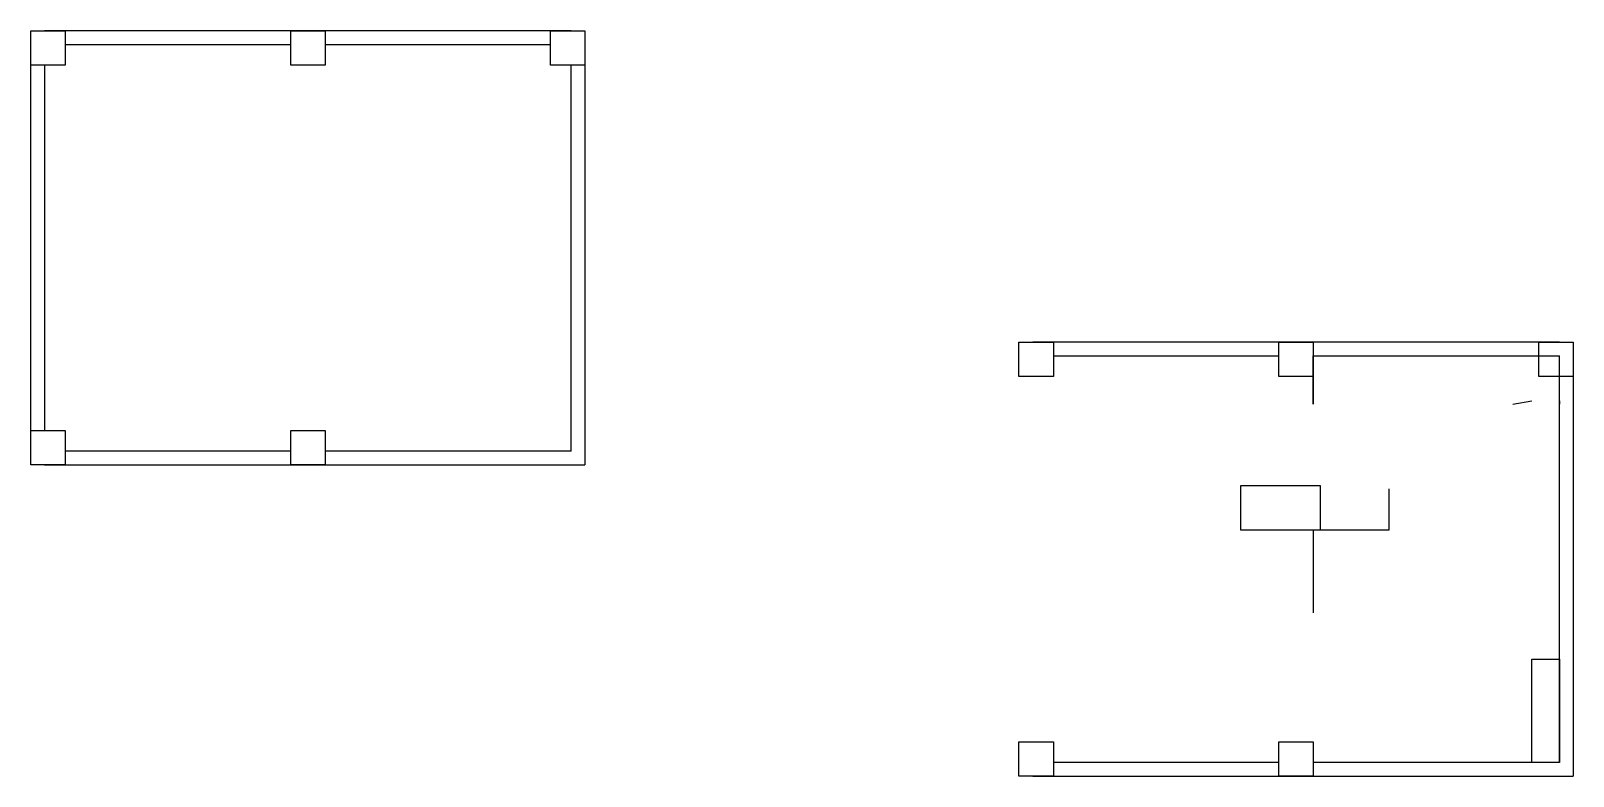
# Model space of a CAD drawing. Extents: x 2157.9 to 2180.3, y -187.6 to -176.8.
import ezdxf

# ---------------------------------------------------------------- set-up
doc = ezdxf.new("R2010")
doc.units = 12
doc.layers.add('cotas', color=7, linetype='Continuous')

msp = doc.modelspace()

# ---------------------------------------------------------------- linework, layer by layer
at = {"layer": 'cotas', "color": 4}
for q in [(2176.503, -182.124), (2180.078, -181.474)]:
    msp.add_line((2176.503, -181.474), q, dxfattribs=at)
at = {"layer": 'cotas'}
for p, q in [((2176.503, -181.474, 0.913), (2176.503, -182.174, 0.913)), ((2176.503, -182.174, 0.913), (2176.503, -181.474, 0.913)), ((2176.503, -181.474, 0.913), (2176.958, -181.474, 0.913)), ((2180.078, -182.174), (2180.078, -181.474)), ((2179.4, -182.174, 0.913), (2179.678, -182.124)), ((2180.078, -182.124, 0.913), (2180.078, -182.174, 0.913)), ((2180.078, -184.724), (2180.078, -182.124)), ((2176.603, -183.403, 0.8), (2176.603, -183.403, 0.7)), ((2176.603, -183.403, 0.8), (2176.603, -183.403, 0.7)), ((2177.603, -183.403), (2177.603, -184.003)), ((2175.503, -184.003, 0.8), (2175.503, -184.003, 0.7)), ((2177.603, -184.003), (2176.503, -184.003)), ((2176.503, -184.003), (2176.503, -185.203)), ((2179.678, -187.374), (2179.678, -185.874)), ((2179.678, -185.874), (2180.078, -185.874)), ((2180.078, -185.874, 0.9), (2180.078, -185.824, 0.9)), ((2180.078, -185.874), (2180.078, -187.374)), ((2179.678, -187.374, 0.9), (2179.628, -187.374, 0.9)), ((2180.078, -187.374), (2179.678, -187.374))]:
    msp.add_line(p, q, dxfattribs=at)
for points in [[(2157.874, -176.755), (2158.374, -176.755), (2158.374, -177.255), (2157.874, -177.255)], [(2161.649, -176.755), (2162.149, -176.755), (2162.149, -177.255), (2161.649, -177.255)], [(2165.424, -176.755), (2165.924, -176.755), (2165.924, -177.255), (2165.424, -177.255)], [(2179.778, -181.274), (2180.278, -181.274), (2180.278, -181.774), (2179.778, -181.774)], [(2157.874, -182.555), (2158.374, -182.555), (2158.374, -183.055), (2157.874, -183.055)], [(2161.649, -182.555), (2162.149, -182.555), (2162.149, -183.055), (2161.649, -183.055)]]:
    msp.add_lwpolyline(points, close=True, dxfattribs=at)
for points in [[(2165.724, -176.755), (2158.074, -176.755)], [(2157.874, -182.855), (2157.874, -176.955)], [(2158.374, -176.955), (2161.649, -176.955)], [(2162.149, -176.955), (2165.424, -176.955)], [(2165.924, -176.955), (2165.924, -183.055)], [(2158.074, -177.255), (2158.074, -182.555)], [(2165.724, -182.855), (2165.724, -177.255)], [(2180.278, -181.474), (2180.278, -187.574)], [(2180.078, -187.374), (2180.078, -181.774)], [(2161.649, -182.855), (2158.374, -182.855)], [(2165.724, -182.855), (2162.149, -182.855)], [(2158.074, -183.055), (2165.924, -183.055)], [(2180.078, -187.374), (2176.503, -187.374)]]:
    msp.add_lwpolyline(points, dxfattribs=at)
at = {"layer": 'cotas', "color": 4}
for points in [[(2172.228, -181.274), (2172.728, -181.274), (2172.728, -181.774), (2172.228, -181.774)], [(2176.003, -181.274), (2176.503, -181.274), (2176.503, -181.774), (2176.003, -181.774)], [(2172.228, -187.074), (2172.728, -187.074), (2172.728, -187.574), (2172.228, -187.574)], [(2176.003, -187.074), (2176.503, -187.074), (2176.503, -187.574), (2176.003, -187.574)]]:
    msp.add_lwpolyline(points, close=True, dxfattribs=at)
for points in [[(2180.078, -181.274), (2172.428, -181.274)], [(2172.728, -181.474), (2176.003, -181.474)], [(2176.503, -181.474), (2179.778, -181.474)], [(2176.003, -187.374), (2172.728, -187.374)], [(2172.428, -187.574), (2180.278, -187.574)]]:
    msp.add_lwpolyline(points, dxfattribs=at)
at = {"layer": 'cotas'}
for points in [[(2175.453, -184.003, 0.7), (2175.453, -183.353, 0.7), (2176.603, -183.353, 0.7)], [(2176.603, -184.003, 0.7), (2175.453, -184.003, 0.7), (2175.453, -183.353, 0.7), (2176.603, -183.353, 0.7), (2176.603, -184.003, 0.7)]]:
    msp.add_polyline3d(points, dxfattribs=at)

doc.saveas('drawing.dxf')
